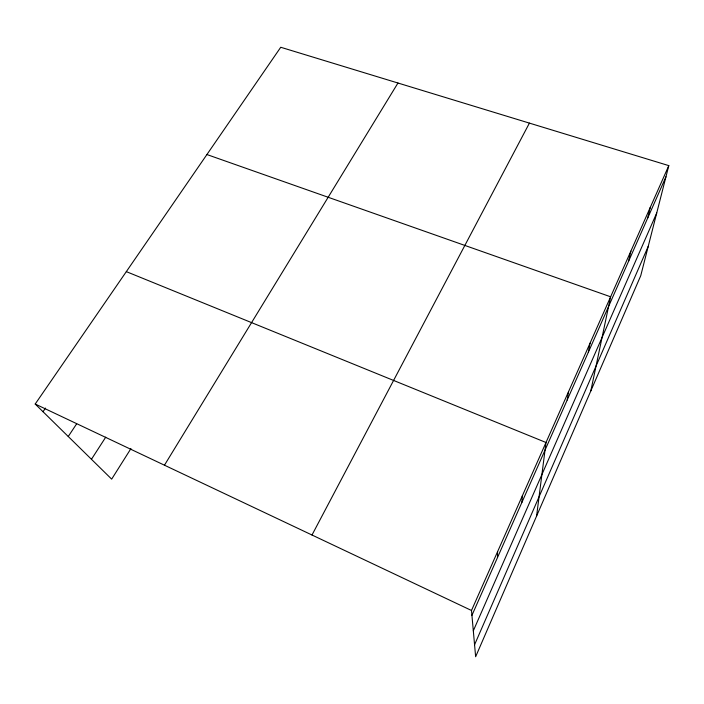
<?xml version="1.0" encoding="UTF-8"?>
<svg xmlns="http://www.w3.org/2000/svg" width="704" height="704" viewBox="0 0 704 704"><rect width="100%" height="100%" fill="white"/><g stroke="black" fill="none" stroke-linecap="round" stroke-linejoin="round"><path stroke-width="1.06" d="M497.482 557.577L497.57 551.707M521.822 502.568L522.377 495.774M536.589 516.085L546.005 442.499L126.324 271.63M567.178 400.057L568.542 391.688M588.342 352.211L590.058 343.174M590.806 390.94L610.623 296.798L206.906 154.537M628.549 261.342L630.881 251.126M647.654 218.161L650.25 207.442M668.8 165.625L640.754 275.669L475.64 656.735L471.495 610.482L668.8 165.625L280.738 47.265L35.2 404.034L111.663 479.142L130.935 448.589M474.566 644.758L648.217 246.391M473.317 630.793L656.735 212.96M471.935 615.34L665.949 176.792M311.995 535.014L529.417 123.112M164.454 465.203L397.962 83.019M91.45 459.29L105.741 437.149M68.253 436.498L76.639 423.843M43.023 411.717L45.496 408.091M35.2 404.034L471.495 610.482"/></g></svg>
